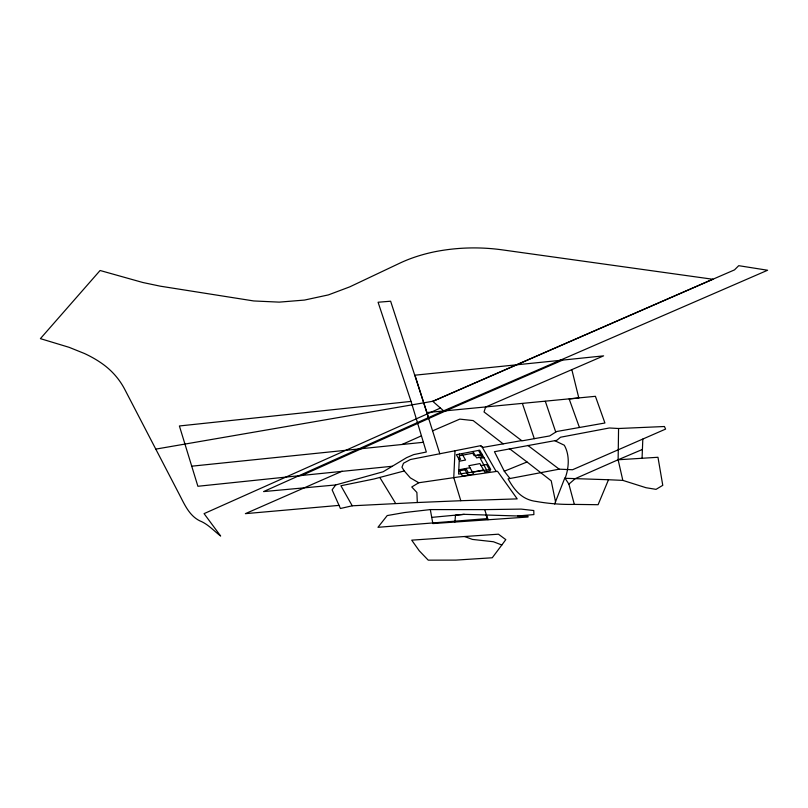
<?xml version="1.0" encoding="UTF-8"?>
<svg xmlns="http://www.w3.org/2000/svg" width="808" height="808" viewBox="0 0 808 808"><rect width="100%" height="100%" fill="white"/><g stroke="black" fill="none" stroke-linecap="round" stroke-linejoin="round"><path stroke-width="1.21" d="M574.347 504.394C561.51 504.657 548.753 503.657 536.118 501.435C522.069 499.617 514.656 490.648 508.07 478.871L559.197 469.175L572.569 469.741L665.59 429.099L664.439 426.513L618.564 428.503L618.13 459.762L622.827 480.386L646.026 487.719L656.045 489.355L662.772 485.325L657.975 457.278L618.13 459.762L575.235 478.649L568.893 484.133L574.347 504.394L598.092 504.707L608.495 479.74L622.827 480.386M642.077 458.045L642.815 439.077M496.163 471.468L481.992 446.794L480.609 445.693L455.005 450.783L453.763 477.599L460.802 500.718L517.201 498.879L497.526 471.276L418.766 482.75L411.767 486.982L416.888 492.466L417.312 502.526L460.802 500.718M459.52 454.056L458.601 474.114L490.739 469.468L479.669 450.197L456.348 454.682L460.015 461.085L465.56 460.025L461.883 453.621M454.904 522.008L455.51 515.161L464.196 514.332L528.038 516.302L528.018 517.009L432.856 523.574L430.31 509.585L404.424 512.555L387.214 515.565L377.962 527.311L487.507 518.585L487.992 519.726L484.689 509.626L430.31 509.585M554.641 504.01L564.842 477.892L568.893 484.133M428.826 418.463L390.628 301.212L378.083 302.243L411.05 401.404L426.321 452.026L413.656 454.621L406.636 457.641L383.133 471.771L335.694 484.962L332.108 489.82L340.421 508.495L352.238 505.798L417.312 502.526M501.829 544.996L505.808 539.623L498.435 534.189L411.706 540.158L419.261 550.793L428.24 560.156L455.813 560.106L492.254 557.773L501.829 544.996L493.415 541.744L472.387 539.411L464.6 536.512M559.59 360.419L603.606 355.853L485.608 407.05L484.032 411.959L521.978 440.865L549.672 435.936L556.651 431.512L604.919 422.998L595.415 396.314L443.137 411.05L263.57 491.587L335.704 484.951M440.441 408.05L204.071 513.635L220.645 536.017C213.777 530.846 208.06 524.079 199.687 520.786C189.193 515.554 184.477 504.333 179.356 494.496L124.715 389.294C119.766 379.81 112.676 371.508 104.131 365.085A117.817 68.023 0 0 0 84.466 353.51L69.094 347.319L40.4 338.643L100.091 270.498L142.844 282.507L160.196 286.163L253.783 300.96L279.225 302.131L304.485 300.071L328.401 294.9L349.763 286.86L399.869 263.135A117.109 67.609 0 0 1 434.946 251.712C456.783 247.399 479.285 246.783 501.344 249.733L712.848 279.265L734.492 269.892L738.724 265.68L767.6 270.246L443.137 411.05M455.005 450.783L439.825 453.753L414.979 375.185L562.59 360.115L445.945 410.787L301.859 475.437L197.889 486.275L179.396 425.968L411.05 401.404M342.158 471.216L245.379 513.656L339.037 505.384M402 444.501L421.402 435.845M432.795 401.334L712.848 279.265L432.795 401.334L443.612 410.838M432.745 430.785L459.792 419.12L473.145 420.574L503.152 443.865L521.615 440.582M618.13 459.762L642.41 449.45M618.564 428.503L609.343 427.988L560.58 437.219L556.783 440.31L494.446 451.702L504.293 471.216L527.038 461.984L551.218 480.831L555.53 501.748M352.238 505.798L340.915 485.749L374.124 478.952L404.263 470.953L410.312 477.861L418.766 482.75M439.825 453.753L410.383 459.53L403.505 463.236L401.97 467.206L404.263 470.953M459.439 455.783L472.741 453.238L474.175 455.722L481.982 454.227M459.267 459.52L460.641 459.257L459.388 457.065M482.477 455.076L478.376 455.864L477.881 455.015M469.973 467.701L458.883 469.822L462.56 476.225L473.639 474.104L468.822 465.711L479.912 463.59L484.729 471.973L490.264 470.913L486.588 464.519L481.053 465.58M458.742 470.983L466.519 469.488L468.367 472.71M472.498 472.114L483.578 469.983M503.152 443.865L482.78 447.43L480.609 445.693M155.792 449.117L433.108 401.212M483.992 457.722L480.215 458.267L486.618 470.074M298.94 475.74L392.163 466.267M191.961 466.166L423.341 442.299M431.583 517.393L464.196 514.332M426.947 412.534L445.945 410.787M517.716 515.979L533.886 514.585L533.785 510.535L521.13 509.101L484.689 509.626M608.495 479.74L565.105 478.296C568.802 468.579 570.044 455.338 564.297 445.228L554.753 440.663M527.836 445.4L559.197 469.175M509.282 448.541L527.038 461.984M504.293 471.216L509.979 478.508M379.821 477.467L395.516 503.233M478.508 450.44L482.184 456.843L476.639 457.904L472.963 451.5M464.428 468.761L468.105 475.165M485.962 514.979L487.507 518.585M579.437 427.503L569.165 398.96L578.821 398.021L571.842 369.66M545.339 401.334L555.742 432.098M522.443 403.606L534.3 438.673"/></g></svg>
